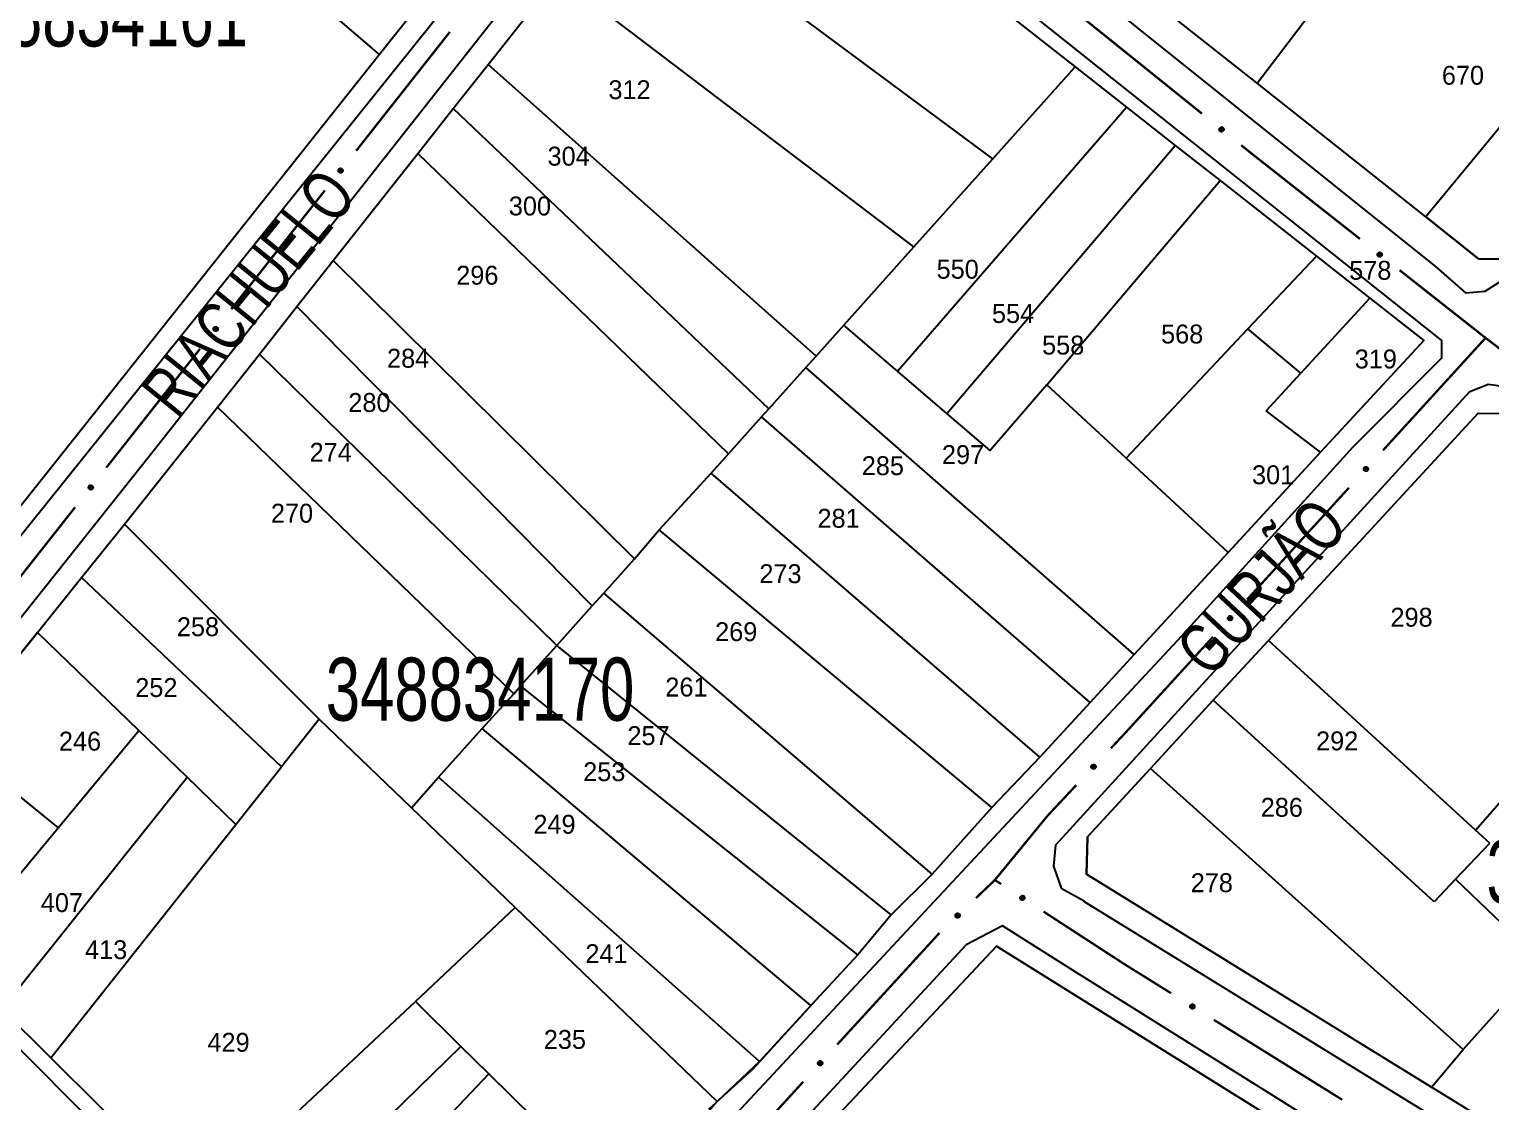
# Model space of a CAD drawing. Extents: x 199577 to 200882, y 4838726 to 4840156.
# Drawn here: x 200395.1 to 200511, y 4839317.5 to 4839402.5 of the extents above; entities that cross this region are included whole.
import ezdxf
from ezdxf.enums import TextEntityAlignment as Align

# ---------------------------------------------------------------- set-up
doc = ezdxf.new("R2010")
doc.units = 0
doc.header["$LTSCALE"] = 1.5
doc.header["$MEASUREMENT"] = 0
for name, color, linetype in [('CD_MALHA_LOTES', 7, 'CONTINUOUS'), ('CD_TXT_QUADRA', 2, 'CONTINUOUS'), ('RU-QUADRA', 210, 'CONTINUOUS'), ('SV-EIXO-RUA-PAV', 20, 'CONTINUOUS'), ('SV-RUA-PAVIM', 7, 'CONTINUOUS'), ('SV-TXT-RUA-PAV', 7, 'CONTINUOUS'), ('Th_NmrPorta', 1, 'CONTINUOUS')]:
    doc.layers.add(name, color=color, linetype=linetype)
doc.styles.add('ARIAL', font='ARIAL.SHX')

msp = doc.modelspace()

# ---------------------------------------------------------------- linework, layer by layer
at = {"layer": 'CD_MALHA_LOTES', "linetype": 'Continuous', "flags": 128}
for points in [[(200422.88, 4839400.52), (200395.95, 4839423.62)], [(200442.58, 4839413.75), (200448, 4839420.63), (200450.81, 4839420.92), (200478.07, 4839399.53)], [(200530.14, 4839417.03), (200505.87, 4839387.65)], [(200505.87, 4839387.65), (200510.07, 4839384.32), (200511.85, 4839384.28), (200536.65, 4839412.46), (200530.14, 4839417.03)], [(200492.51, 4839398.23), (200501.49, 4839410.06)], [(200471.54, 4839392.25), (200451.03, 4839407.47)], [(200431.5, 4839399.73), (200437.03, 4839406.73)], [(200465.27, 4839385.26), (200437.03, 4839406.73)], [(200426.52, 4839405.09), (200422.88, 4839400.52)], [(200492.51, 4839398.23), (200486.64, 4839402.87)], [(200422.88, 4839400.52), (200389.93, 4839359.07)], [(200428.73, 4839396.22), (200431.5, 4839399.73)], [(200457.52, 4839376.6), (200431.5, 4839399.73)], [(200471.54, 4839392.25), (200478.07, 4839399.53)], [(200478.07, 4839399.53), (200482.15, 4839396.33)], [(200505.87, 4839387.65), (200492.51, 4839398.23)], [(200425.93, 4839392.67), (200428.73, 4839396.22)], [(200453.76, 4839372.41), (200428.73, 4839396.22)], [(200463.98, 4839375.41), (200482.15, 4839396.33)], [(200482.15, 4839396.33), (200486.01, 4839393.3)], [(200467.89, 4839372.06), (200486.01, 4839393.3)], [(200486.01, 4839393.3), (200489.56, 4839390.51)], [(200419.21, 4839384.17), (200425.93, 4839392.67)], [(200450.56, 4839368.84), (200425.93, 4839392.67)], [(200465.27, 4839385.26), (200471.54, 4839392.25)], [(200475.83, 4839374.31), (200489.56, 4839390.51)], [(200489.56, 4839390.51), (200497.2, 4839384.51)], [(200459.72, 4839379.06), (200465.27, 4839385.26)], [(200416.34, 4839380.53), (200419.21, 4839384.17)], [(200443.11, 4839360.53), (200419.21, 4839384.17)], [(200491.76, 4839378.75), (200497.2, 4839384.51)], [(200497.2, 4839384.51), (200501.44, 4839381.19)], [(200413.36, 4839376.76), (200416.34, 4839380.53)], [(200439.76, 4839356.79), (200416.34, 4839380.53)], [(200495.96, 4839375.24), (200501.44, 4839381.19)], [(200501.44, 4839381.19), (200505.71, 4839377.84), (200497.53, 4839368.97)], [(200457.52, 4839376.6), (200459.72, 4839379.06)], [(200463.98, 4839375.41), (200459.72, 4839379.06)], [(200482.1, 4839368.51), (200491.76, 4839378.75)], [(200495.96, 4839375.24), (200491.76, 4839378.75)], [(200410.03, 4839372.54), (200413.36, 4839376.76)], [(200436.95, 4839353.66), (200413.36, 4839376.76)], [(200453.76, 4839372.41), (200456.7, 4839375.7)], [(200456.7, 4839375.7), (200457.52, 4839376.6)], [(200482.76, 4839352.93), (200456.7, 4839375.7)], [(200467.89, 4839372.06), (200463.98, 4839375.41)], [(200493.23, 4839372.26), (200495.96, 4839375.24)], [(200475.83, 4839374.31), (200471.32, 4839369.11), (200467.89, 4839372.06)], [(200482.1, 4839368.51), (200475.83, 4839374.31)], [(200402.65, 4839363.27), (200410.03, 4839372.54)], [(200433.54, 4839349.82), (200410.03, 4839372.54)], [(200453.19, 4839371.77), (200453.76, 4839372.41)], [(200497.53, 4839368.97), (200493.23, 4839372.26)], [(200450.56, 4839368.84), (200453.19, 4839371.77)], [(200479.26, 4839349.13), (200453.19, 4839371.77)], [(200493.39, 4839354.05), (200510.02, 4839372.08), (200512.35, 4839372.06), (200527.86, 4839359.6)], [(200449.19, 4839367.31), (200450.56, 4839368.84)], [(200497.53, 4839368.97), (200490.21, 4839361.02)], [(200490.21, 4839361.02), (200482.1, 4839368.51)], [(200445.08, 4839362.83), (200449.19, 4839367.31)], [(200475.27, 4839344.8), (200449.19, 4839367.31)], [(200399.25, 4839359.05), (200402.65, 4839363.27)], [(200418.09, 4839347.8), (200402.65, 4839363.27)], [(200443.11, 4839360.53), (200445.08, 4839362.83)], [(200471.47, 4839340.81), (200445.08, 4839362.83)], [(200490.21, 4839361.02), (200482.76, 4839352.93)], [(200440.68, 4839357.81), (200443.11, 4839360.53)], [(200509.82, 4839339.01), (200527.86, 4839359.6)], [(200395.75, 4839354.69), (200399.25, 4839359.05)], [(200415.11, 4839344.03), (200399.25, 4839359.05)], [(200439.76, 4839356.79), (200440.68, 4839357.81)], [(200466.73, 4839335.53), (200440.68, 4839357.81)], [(200436.95, 4839353.66), (200439.76, 4839356.79)], [(200395.75, 4839354.69), (200388.85, 4839346.11)], [(200403.8, 4839346.91), (200395.75, 4839354.69)], [(200434.08, 4839350.45), (200436.95, 4839353.66)], [(200463.48, 4839332.3), (200436.95, 4839353.66)], [(200489.02, 4839349.31), (200493.39, 4839354.05)], [(200509.82, 4839339.01), (200493.39, 4839354.05)], [(200482.76, 4839352.93), (200479.26, 4839349.13)], [(200433.54, 4839349.82), (200434.08, 4839350.45)], [(200460.83, 4839329.12), (200434.08, 4839350.45)], [(200431.04, 4839347.06), (200433.54, 4839349.82)], [(200479.26, 4839349.13), (200475.27, 4839344.8)], [(200489.02, 4839349.31), (200484.03, 4839343.9)], [(200506.53, 4839333.32), (200489.02, 4839349.31)], [(200397.4, 4839339.2), (200403.8, 4839346.91)], [(200407.62, 4839343.22), (200403.8, 4839346.91)], [(200418.09, 4839347.8), (200415.11, 4839344.03)], [(200425.42, 4839340.77), (200418.09, 4839347.8)], [(200427.56, 4839343.22), (200431.04, 4839347.06)], [(200457.11, 4839325.12), (200431.04, 4839347.06)], [(200388.85, 4839346.11), (200397.4, 4839339.2)], [(200475.27, 4839344.8), (200471.47, 4839340.81)], [(200392.93, 4839324.82), (200407.62, 4839343.22)], [(200411.5, 4839339.47), (200407.62, 4839343.22)], [(200411.5, 4839339.47), (200415.11, 4839344.03)], [(200425.42, 4839340.77), (200427.56, 4839343.22)], [(200453.03, 4839320.66), (200427.56, 4839343.22)], [(200484.03, 4839343.9), (200479.04, 4839338.48), (200478.96, 4839335.51), (200506.33, 4839318.64)], [(200508.83, 4839321.62), (200484.03, 4839343.9)], [(200433.66, 4839332.87), (200425.42, 4839340.77)], [(200471.47, 4839340.81), (200466.73, 4839335.53)], [(200389.07, 4839329.17), (200397.4, 4839339.2)], [(200396.83, 4839320.95), (200411.5, 4839339.47)], [(200510.95, 4839337.99), (200509.82, 4839339.01)], [(200508.24, 4839335.12), (200510.95, 4839337.99)], [(200466.73, 4839335.53), (200463.48, 4839332.3)], [(200508.24, 4839335.12), (200506.53, 4839333.32)], [(200515.07, 4839328.56), (200508.24, 4839335.12)], [(200425.74, 4839325.42), (200433.66, 4839332.87)], [(200433.66, 4839332.87), (200449.68, 4839317.49)], [(200463.48, 4839332.3), (200460.83, 4839329.12)], [(200497.26, 4839313.96), (200471.84, 4839329.8), (200431.32, 4839286.64), (200451.76, 4839266.89)], [(200460.83, 4839329.12), (200457.11, 4839325.12)], [(200508.83, 4839321.62), (200515.07, 4839328.56)], [(200396.83, 4839320.95), (200392.93, 4839324.82)], [(200408.54, 4839309.34), (200425.74, 4839325.42)], [(200429.35, 4839321.86), (200425.74, 4839325.42)], [(200457.11, 4839325.12), (200453.03, 4839320.66)], [(200412.51, 4839305.41), (200429.35, 4839321.86)], [(200431.57, 4839319.68), (200429.35, 4839321.86)], [(200506.33, 4839318.64), (200508.83, 4839321.62)], [(200408.54, 4839309.34), (200396.83, 4839320.95)], [(200453.03, 4839320.66), (200449.68, 4839317.49)], [(200415.36, 4839302.58), (200431.57, 4839319.68)], [(200442.35, 4839309.06), (200431.57, 4839319.68)], [(200511.1, 4839315.69), (200506.33, 4839318.64)], [(200449.68, 4839317.49), (200442.35, 4839309.06)]]:
    msp.add_lwpolyline(points, dxfattribs=at)
at = {"layer": 'RU-QUADRA', "linetype": 'Continuous', "flags": 128}
for points in [[(200393.13, 4839469.34), (200416.69, 4839446.39), (200419.88, 4839449.89), (200422.95, 4839446.95), (200426.79, 4839443.27), (200432.77, 4839437.53), (200437.31, 4839433.18), (200442.28, 4839428.41), (200442.81, 4839425.59), (200431.61, 4839411.49), (200426.52, 4839405.09), (200422.88, 4839400.52), (200389.93, 4839359.07)], [(200450.81, 4839420.92), (200478.07, 4839399.53), (200482.15, 4839396.33), (200486.01, 4839393.3), (200489.56, 4839390.51), (200497.2, 4839384.51), (200501.44, 4839381.19), (200505.71, 4839377.84), (200497.53, 4839368.97), (200490.21, 4839361.02), (200482.76, 4839352.93), (200479.26, 4839349.13), (200475.27, 4839344.8), (200471.47, 4839340.81), (200466.73, 4839335.53), (200463.48, 4839332.3), (200460.83, 4839329.12), (200457.79, 4839325.86), (200452.47, 4839320.04), (200448.98, 4839316.85)], [(200388.85, 4839346.11), (200395.75, 4839354.69), (200399.25, 4839359.05), (200402.65, 4839363.27), (200410.03, 4839372.54), (200413.36, 4839376.76), (200416.34, 4839380.53), (200419.21, 4839384.17), (200425.93, 4839392.67), (200428.73, 4839396.22), (200431.5, 4839399.73), (200437.03, 4839406.73)], [(200511.1, 4839315.69), (200506.33, 4839318.64), (200502.42, 4839321.04), (200478.96, 4839335.51), (200479.04, 4839338.48), (200484.03, 4839343.9), (200489.02, 4839349.31), (200493.39, 4839354.05), (200510.02, 4839372.08), (200512.35, 4839372.06), (200527.86, 4839359.6), (200540.18, 4839350.02), (200545.9, 4839345.56), (200548.58, 4839343.48), (200552.92, 4839340.17), (200558.06, 4839336.26), (200568.2, 4839328.54), (200571.69, 4839325.89), (200576.53, 4839322.21), (200585.75, 4839315.22)], [(200431.32, 4839286.64), (200471.84, 4839329.8), (200497.26, 4839313.96)], [(200408.54, 4839309.34), (200396.83, 4839320.95), (200392.93, 4839324.82)]]:
    msp.add_lwpolyline(points, dxfattribs=at)
msp.add_lwpolyline([(200461.5, 4839425.94), (200472.33, 4839438.79), (200477.16, 4839444.52), (200478.6, 4839445.71), (200481.15, 4839446.44), (200484.04, 4839445.64), (200489.46, 4839442.3), (200501.43, 4839435.2), (200508.08, 4839431.16), (200514.26, 4839426.88), (200515.31, 4839428.58), (200531.2, 4839418.73), (200530.14, 4839417.03), (200536.65, 4839412.46), (200511.85, 4839384.28), (200510.07, 4839384.32), (200505.87, 4839387.65), (200492.51, 4839398.23), (200486.64, 4839402.87), (200480.66, 4839407.61), (200465.81, 4839419.37), (200461.47, 4839423.15)], close=True, dxfattribs=at)
at = {"layer": 'SV-EIXO-RUA-PAV', "const_width": 0.18}
for points in [[(200428.469658, 4839402.30256), (200421.038491, 4839392.880366)], [(200488.120246, 4839395.825886), (200478.76916, 4839403.346337)], [(200491.92, 4839392.77), (200491.237275, 4839393.31907)], [(200492.017313, 4839392.693346), (200491.92, 4839392.77)], [(200500.65847, 4839385.886702), (200492.017313, 4839392.693346)], [(200418.561435, 4839389.739634), (200411.130267, 4839380.31744)], [(200510.62, 4839378.04), (200503.800709, 4839383.411559)], [(200503.2, 4839369.91), (200510.568362, 4839377.983421)], [(200510.873818, 4839377.846449), (200510.62, 4839378.04)], [(200408.653211, 4839377.176708), (200401.222043, 4839367.754514)], [(200513.259363, 4839376.027335), (200510.873818, 4839377.846449)], [(200502.4795, 4839369.119432), (200503.153094, 4839369.858533)], [(200503.153094, 4839369.858533), (200503.2, 4839369.91)], [(200493.02, 4839358.74), (200499.785122, 4839366.163027)], [(200398.744987, 4839364.613783), (200391.31382, 4839355.191588)], [(200492.374882, 4839358.033554), (200493.02, 4839358.74)], [(200491.700554, 4839357.295122), (200492.374882, 4839358.033554)], [(200482.08, 4839346.76), (200489.003243, 4839354.341394)], [(200481.578103, 4839346.225618), (200482.08, 4839346.76)], [(200480.893499, 4839345.496703), (200481.578103, 4839346.225618)], [(200475.9, 4839340.18), (200478.155082, 4839342.581042)], [(200471.7, 4839335.06), (200475.452234, 4839339.634152)], [(200475.452234, 4839339.634152), (200475.9, 4839340.18)], [(200470.192322, 4839333.62164), (200471.63941, 4839335.002196)], [(200471.63941, 4839335.002196), (200471.7, 4839335.06)], [(200472.204387, 4839334.732393), (200471.7, 4839335.06)], [(200482, 4839328.37), (200475.558905, 4839332.553585)], [(200460.42, 4839323.35), (200467.301572, 4839330.857169)], [(200482.271248, 4839328.201167), (200482, 4839328.37)], [(200485.667154, 4839326.087443), (200482.271248, 4839328.201167)], [(200494.66, 4839320.49), (200489.063059, 4839323.97372)], [(200459.194381, 4839322.009941), (200459.869277, 4839322.747854)], [(200459.869277, 4839322.747854), (200460.42, 4839323.35)], [(200495.005987, 4839320.274854), (200494.66, 4839320.49)], [(200499.252012, 4839317.634538), (200495.005987, 4839320.274854)], [(200450.46, 4839312.46), (200456.494798, 4839319.058289)]]:
    msp.add_lwpolyline(points, dxfattribs=at)
at = {"layer": 'SV-EIXO-RUA-PAV'}
for points in [[(200489.721737, 4839394.396652), (200489.673194, 4839394.390688), (200489.630253, 4839394.395488), (200489.595591, 4839394.4098), (200489.568259, 4839394.430434), (200489.542675, 4839394.454693), (200489.522277, 4839394.484842), (200489.507049, 4839394.523319), (200489.500724, 4839394.571972), (200489.508533, 4839394.615637), (200489.520746, 4839394.65037), (200489.540621, 4839394.680109), (200489.564604, 4839394.704568), (200489.596621, 4839394.724721), (200489.635764, 4839394.739773), (200489.684842, 4839394.744948), (200489.726907, 4839394.739953), (200489.76007, 4839394.72523), (200489.789841, 4839394.70506), (200489.815664, 4839394.67998), (200489.835517, 4839394.65027), (200489.8506, 4839394.610832), (200489.855067, 4839394.562325), (200489.850564, 4839394.520313), (200489.83631, 4839394.486952), (200489.815792, 4839394.458089), (200489.791773, 4839394.432132), (200489.76232, 4839394.410366), (200489.721737, 4839394.396652)], [(200419.975372, 4839391.354646), (200419.981798, 4839391.306162), (200419.977406, 4839391.263178), (200419.963424, 4839391.228382), (200419.943051, 4839391.200855), (200419.919037, 4839391.17504), (200419.889083, 4839391.154356), (200419.850753, 4839391.138763), (200419.802162, 4839391.131976), (200419.758424, 4839391.139369), (200419.723577, 4839391.151251), (200419.69365, 4839391.170842), (200419.668964, 4839391.194591), (200419.648507, 4839391.226416), (200419.633085, 4839391.265414), (200419.627442, 4839391.31444), (200419.632037, 4839391.356551), (200419.646445, 4839391.389852), (200419.666331, 4839391.419814), (200419.691163, 4839391.445874), (200419.720683, 4839391.466009), (200419.759976, 4839391.481466), (200419.808438, 4839391.486394), (200419.850491, 4839391.482291), (200419.883986, 4839391.468355), (200419.913043, 4839391.448113), (200419.939227, 4839391.424341), (200419.961273, 4839391.395097), (200419.975372, 4839391.354646)], [(200502.274343, 4839384.473748), (200502.225863, 4839384.467293), (200502.182876, 4839384.471659), (200502.148071, 4839384.485619), (200502.120532, 4839384.505976), (200502.094703, 4839384.529974), (200502.074001, 4839384.559915), (200502.058384, 4839384.598236), (200502.051567, 4839384.646823), (200502.058934, 4839384.690565), (200502.070795, 4839384.72542), (200502.090368, 4839384.755358), (200502.114102, 4839384.780059), (200502.145914, 4839384.800535), (200502.184903, 4839384.815981), (200502.233925, 4839384.821654), (200502.276038, 4839384.817084), (200502.309349, 4839384.802697), (200502.339323, 4839384.782829), (200502.365398, 4839384.758013), (200502.38555, 4839384.728505), (200502.401032, 4839384.689221), (200502.405989, 4839384.640762), (200502.401912, 4839384.598707), (200502.387996, 4839384.565203), (200502.367772, 4839384.536134), (200502.344016, 4839384.509936), (200502.314785, 4839384.487872), (200502.274343, 4839384.473748)], [(200410.067148, 4839378.791721), (200410.073574, 4839378.743236), (200410.069182, 4839378.700252), (200410.0552, 4839378.665456), (200410.034828, 4839378.637929), (200410.010813, 4839378.612115), (200409.98086, 4839378.591431), (200409.942529, 4839378.575837), (200409.893938, 4839378.56905), (200409.850201, 4839378.576443), (200409.815353, 4839378.588326), (200409.785427, 4839378.607917), (200409.76074, 4839378.631666), (200409.740284, 4839378.66349), (200409.724861, 4839378.702488), (200409.719219, 4839378.751514), (200409.723813, 4839378.793625), (200409.738221, 4839378.826927), (200409.758107, 4839378.856888), (200409.782939, 4839378.882948), (200409.812459, 4839378.903083), (200409.851753, 4839378.918541), (200409.900215, 4839378.923468), (200409.942268, 4839378.919365), (200409.975763, 4839378.905429), (200410.004819, 4839378.885187), (200410.031003, 4839378.861416), (200410.053049, 4839378.832171), (200410.067148, 4839378.791721)], [(200500.954168, 4839367.609185), (200500.951211, 4839367.658004), (200500.958652, 4839367.700566), (200500.975075, 4839367.734279), (200500.997356, 4839367.760285), (200501.023148, 4839367.784324), (200501.054498, 4839367.802823), (200501.093841, 4839367.815648), (200501.142792, 4839367.818958), (200501.185892, 4839367.80847), (200501.219805, 4839367.794137), (200501.248261, 4839367.772465), (200501.271194, 4839367.747019), (200501.289333, 4839367.713818), (200501.30194, 4839367.673821), (200501.304078, 4839367.624518), (200501.296496, 4839367.582841), (200501.279754, 4839367.55065), (200501.257786, 4839367.52218), (200501.231161, 4839367.497954), (200501.200282, 4839367.479972), (200501.159988, 4839367.467351), (200501.111298, 4839367.465886), (200501.069644, 4839367.472973), (200501.037226, 4839367.489259), (200501.009685, 4839367.511518), (200500.985259, 4839367.537093), (200500.965352, 4839367.567833), (200500.954168, 4839367.609185)], [(200400.158925, 4839366.228795), (200400.16535, 4839366.18031), (200400.160959, 4839366.137327), (200400.146977, 4839366.10253), (200400.126604, 4839366.075003), (200400.102589, 4839366.049189), (200400.072636, 4839366.028505), (200400.034306, 4839366.012912), (200399.985714, 4839366.006124), (200399.941977, 4839366.013518), (200399.90713, 4839366.0254), (200399.877203, 4839366.044991), (200399.852517, 4839366.06874), (200399.83206, 4839366.100564), (200399.816637, 4839366.139563), (200399.810995, 4839366.188588), (200399.81559, 4839366.230699), (200399.829997, 4839366.264001), (200399.849883, 4839366.293962), (200399.874716, 4839366.320023), (200399.904236, 4839366.340157), (200399.943529, 4839366.355615), (200399.991991, 4839366.360543), (200400.034044, 4839366.356439), (200400.067539, 4839366.342503), (200400.096596, 4839366.322261), (200400.12278, 4839366.29849), (200400.144826, 4839366.269246), (200400.158925, 4839366.228795)], [(200490.173724, 4839355.78639), (200490.170815, 4839355.835212), (200490.178298, 4839355.877767), (200490.194755, 4839355.911463), (200490.217062, 4839355.937448), (200490.242877, 4839355.961461), (200490.274245, 4839355.979929), (200490.313601, 4839355.992714), (200490.362556, 4839355.995976), (200490.405645, 4839355.985445), (200490.439544, 4839355.971078), (200490.467979, 4839355.949378), (200490.490886, 4839355.923909), (200490.508992, 4839355.890691), (200490.52156, 4839355.850681), (200490.523648, 4839355.801376), (200490.516026, 4839355.759707), (200490.499252, 4839355.727532), (200490.477255, 4839355.699084), (200490.450606, 4839355.674885), (200490.419709, 4839355.656933), (200490.379403, 4839355.644352), (200490.330711, 4839355.642936), (200490.289065, 4839355.650064), (200490.256663, 4839355.666382), (200490.229143, 4839355.688668), (200490.204743, 4839355.714268), (200490.184866, 4839355.745027), (200490.173724, 4839355.78639)], [(200479.345687, 4839344.009503), (200479.343462, 4839344.058361), (200479.351541, 4839344.100807), (200479.368468, 4839344.134269), (200479.391137, 4839344.159939), (200479.417286, 4839344.183588), (200479.44891, 4839344.201615), (200479.488441, 4839344.213848), (200479.537436, 4839344.216424), (200479.580374, 4839344.205291), (200479.614068, 4839344.19045), (200479.642196, 4839344.168354), (200479.664744, 4839344.142567), (200479.682383, 4839344.109098), (200479.694389, 4839344.068916), (200479.695787, 4839344.019587), (200479.687582, 4839343.978028), (200479.670359, 4839343.946092), (200479.647965, 4839343.917955), (200479.62098, 4839343.89413), (200479.589835, 4839343.876614), (200479.549356, 4839343.864599), (200479.50065, 4839343.863864), (200479.459107, 4839343.871575), (200479.426937, 4839343.888345), (200479.399732, 4839343.911015), (200479.375693, 4839343.936953), (200479.356249, 4839343.967988), (200479.345687, 4839344.009503)], [(200473.94218, 4839333.472409), (200473.894488, 4839333.461567), (200473.851283, 4839333.462002), (200473.815351, 4839333.472736), (200473.786073, 4839333.4905), (200473.758167, 4839333.512048), (200473.734825, 4839333.53998), (200473.715785, 4839333.57672), (200473.704573, 4839333.624485), (200473.707927, 4839333.668715), (200473.716566, 4839333.704505), (200473.733332, 4839333.736101), (200473.754718, 4839333.76286), (200473.784534, 4839333.786147), (200473.821955, 4839333.805079), (200473.870257, 4839333.81519), (200473.912612, 4839333.814474), (200473.947094, 4839333.803179), (200473.978752, 4839333.786122), (200474.006978, 4839333.763783), (200474.029733, 4839333.736232), (200474.048727, 4839333.698521), (200474.058075, 4839333.650714), (200474.057843, 4839333.608462), (200474.047035, 4839333.573831), (200474.029541, 4839333.543041), (200474.008269, 4839333.514789), (200473.981168, 4839333.490156), (200473.94218, 4839333.472409)], [(200468.565288, 4839332.221553), (200468.565745, 4839332.270459), (200468.576139, 4839332.312398), (200468.594876, 4839332.344882), (200468.618918, 4839332.36927), (200468.646325, 4839332.39145), (200468.67889, 4839332.407716), (200468.719032, 4839332.417763), (200468.768095, 4839332.417648), (200468.810358, 4839332.404177), (200468.843187, 4839332.387511), (200468.870061, 4839332.363906), (200468.891162, 4839332.336921), (200468.906939, 4839332.302535), (200468.916723, 4839332.261756), (200468.915414, 4839332.212424), (200468.904942, 4839332.171378), (200468.885994, 4839332.140434), (200468.862091, 4839332.113567), (200468.83384, 4839332.091258), (200468.801782, 4839332.075476), (200468.760705, 4839332.065698), (200468.712032, 4839332.067636), (200468.670974, 4839332.077613), (200468.639772, 4839332.096122), (200468.613851, 4839332.120249), (200468.591271, 4839332.147467), (200468.573557, 4839332.179522), (200468.565288, 4839332.221553)], [(200487.428918, 4839324.861201), (200487.381444, 4839324.849441), (200487.338238, 4839324.849042), (200487.302106, 4839324.859082), (200487.272491, 4839324.876278), (200487.244175, 4839324.897284), (200487.220298, 4839324.924761), (200487.200553, 4839324.961127), (200487.188423, 4839325.008666), (200487.190923, 4839325.052954), (200487.19887, 4839325.088903), (200487.215024, 4839325.120817), (200487.235891, 4839325.147983), (200487.265252, 4839325.171841), (200487.302301, 4839325.19149), (200487.350399, 4839325.202531), (200487.39276, 4839325.202632), (200487.427453, 4839325.192004), (200487.459434, 4839325.175561), (200487.488086, 4839325.153769), (200487.511368, 4839325.126663), (200487.531085, 4839325.089324), (200487.541353, 4839325.041707), (200487.541936, 4839324.999459), (200487.531798, 4839324.964625), (200487.514901, 4839324.933504), (200487.494178, 4839324.904847), (200487.467557, 4839324.879696), (200487.428918, 4839324.861201)], [(200457.666391, 4839320.502384), (200457.663519, 4839320.551208), (200457.671035, 4839320.593757), (200457.687518, 4839320.627441), (200457.709845, 4839320.653408), (200457.735679, 4839320.677402), (200457.767061, 4839320.695845), (200457.806427, 4839320.708601), (200457.855384, 4839320.711825), (200457.898465, 4839320.701261), (200457.932353, 4839320.686868), (200457.960771, 4839320.665146), (200457.983659, 4839320.639659), (200458.001739, 4839320.606427), (200458.014276, 4839320.566407), (200458.016327, 4839320.517101), (200458.008672, 4839320.475438), (200457.991873, 4839320.443276), (200457.969855, 4839320.414845), (200457.943187, 4839320.390665), (200457.912277, 4839320.372738), (200457.87196, 4839320.360188), (200457.823268, 4839320.358809), (200457.781627, 4839320.365969), (200457.749237, 4839320.382312), (200457.721735, 4839320.40462), (200457.697355, 4839320.430238), (200457.677501, 4839320.461013), (200457.666391, 4839320.502384)]]:
    msp.add_lwpolyline(points, close=True, dxfattribs=at)
for points in [[(200489.76232, 4839394.410366), (200489.500724, 4839394.571972)], [(200489.721737, 4839394.396652), (200489.507049, 4839394.523319)], [(200489.7425, 4839394.405437), (200489.507812, 4839394.546903)], [(200489.773449, 4839394.424323), (200489.507924, 4839394.590589)], [(200489.791773, 4839394.432132), (200489.508533, 4839394.615637)], [(200489.800144, 4839394.44663), (200489.517398, 4839394.628497)], [(200489.695163, 4839394.394477), (200489.52069, 4839394.499774)], [(200489.815792, 4839394.458089), (200489.520746, 4839394.65037)], [(200489.673194, 4839394.390688), (200489.522277, 4839394.484842)], [(200489.824297, 4839394.474485), (200489.533691, 4839394.666174)], [(200489.648704, 4839394.393319), (200489.539992, 4839394.464988)], [(200489.83631, 4839394.486952), (200489.540621, 4839394.680109)], [(200489.630253, 4839394.395488), (200489.542675, 4839394.454693)], [(200489.841214, 4839394.506407), (200489.555278, 4839394.690838)], [(200489.850564, 4839394.520313), (200489.564604, 4839394.704568)], [(200489.851752, 4839394.54346), (200489.584955, 4839394.712498)], [(200489.855067, 4839394.562325), (200489.596621, 4839394.724721)], [(200489.848882, 4839394.587792), (200489.618886, 4839394.730738)], [(200489.8506, 4839394.610832), (200489.635764, 4839394.739773)], [(200489.837276, 4839394.632148), (200489.666639, 4839394.73786)], [(200489.835517, 4839394.65027), (200489.684842, 4839394.744948)], [(200489.82181, 4839394.66735), (200489.71118, 4839394.738811)], [(200489.815664, 4839394.67998), (200489.726907, 4839394.739953)], [(200419.720683, 4839391.466009), (200419.627442, 4839391.31444)], [(200419.691163, 4839391.445874), (200419.632037, 4839391.356551)], [(200419.759976, 4839391.481466), (200419.633085, 4839391.265414)], [(200419.703735, 4839391.45214), (200419.633329, 4839391.340836)], [(200419.738788, 4839391.46794), (200419.634703, 4839391.296306)], [(200419.783031, 4839391.479968), (200419.642279, 4839391.248622)], [(200419.808438, 4839391.486394), (200419.648507, 4839391.226416)], [(200419.827334, 4839391.483259), (200419.660841, 4839391.214867)], [(200419.850491, 4839391.482291), (200419.668964, 4839391.194591)], [(200419.864486, 4839391.473074), (200419.682782, 4839391.185397)], [(200419.883986, 4839391.468355), (200419.69365, 4839391.170842)], [(200419.896567, 4839391.456461), (200419.707651, 4839391.164046)], [(200419.913043, 4839391.448113), (200419.723577, 4839391.151251)], [(200419.92465, 4839391.432575), (200419.745481, 4839391.148112)], [(200419.939227, 4839391.424341), (200419.758424, 4839391.139369)], [(200419.94721, 4839391.406093), (200419.783478, 4839391.138999)], [(200419.961273, 4839391.395097), (200419.802162, 4839391.131976)], [(200419.96639, 4839391.375325), (200419.827163, 4839391.139302)], [(200419.975372, 4839391.354646), (200419.850753, 4839391.138763)], [(200419.977799, 4839391.328094), (200419.874167, 4839391.152627)], [(200419.981798, 4839391.306162), (200419.889083, 4839391.154356)], [(200419.9794, 4839391.281648), (200419.908768, 4839391.17226)], [(200419.977406, 4839391.263178), (200419.919037, 4839391.17504)], [(200502.314785, 4839384.487872), (200502.051567, 4839384.646823)], [(200502.274343, 4839384.473748), (200502.058384, 4839384.598236)], [(200502.325772, 4839384.501942), (200502.058579, 4839384.665511)], [(200502.295017, 4839384.482743), (200502.058908, 4839384.621826)], [(200502.344016, 4839384.509936), (200502.058934, 4839384.690565)], [(200502.352241, 4839384.524518), (200502.067669, 4839384.703513)], [(200502.367772, 4839384.536134), (200502.070795, 4839384.72542)], [(200502.247793, 4839384.471305), (200502.072263, 4839384.57483)], [(200502.225863, 4839384.467293), (200502.074001, 4839384.559915)], [(200502.37611, 4839384.552615), (200502.08358, 4839384.741353)], [(200502.387996, 4839384.565203), (200502.090368, 4839384.755358)], [(200502.201347, 4839384.469676), (200502.091916, 4839384.540242)], [(200502.182876, 4839384.471659), (200502.094703, 4839384.529974)], [(200502.392703, 4839384.584707), (200502.104916, 4839384.766235)], [(200502.401912, 4839384.598707), (200502.114102, 4839384.780059)], [(200502.402865, 4839384.621864), (200502.134372, 4839384.788194)], [(200502.405989, 4839384.640762), (200502.145914, 4839384.800535)], [(200502.399548, 4839384.666166), (200502.168116, 4839384.806776)], [(200502.401032, 4839384.689221), (200502.184903, 4839384.815981)], [(200502.387493, 4839384.710402), (200502.215795, 4839384.814382)], [(200502.38555, 4839384.728505), (200502.233925, 4839384.821654)], [(200502.371672, 4839384.745445), (200502.260324, 4839384.815783)], [(200502.365398, 4839384.758013), (200502.276038, 4839384.817084)], [(200409.812459, 4839378.903083), (200409.719219, 4839378.751514)], [(200409.782939, 4839378.882948), (200409.723813, 4839378.793625)], [(200409.851753, 4839378.918541), (200409.724861, 4839378.702488)], [(200409.795511, 4839378.889214), (200409.725105, 4839378.77791)], [(200409.830564, 4839378.905014), (200409.726479, 4839378.73338)], [(200409.874807, 4839378.917042), (200409.734056, 4839378.685697)], [(200409.900215, 4839378.923468), (200409.740284, 4839378.66349)], [(200409.919111, 4839378.920333), (200409.752617, 4839378.651941)], [(200409.942268, 4839378.919365), (200409.76074, 4839378.631666)], [(200409.956262, 4839378.910148), (200409.774559, 4839378.622471)], [(200409.975763, 4839378.905429), (200409.785427, 4839378.607917)], [(200409.988343, 4839378.893535), (200409.799427, 4839378.60112)], [(200410.004819, 4839378.885187), (200409.815353, 4839378.588326)], [(200410.016426, 4839378.869649), (200409.837258, 4839378.585186)], [(200410.031003, 4839378.861416), (200409.850201, 4839378.576443)], [(200410.038986, 4839378.843167), (200409.875254, 4839378.576073)], [(200410.053049, 4839378.832171), (200409.893938, 4839378.56905)], [(200410.058166, 4839378.812399), (200409.918939, 4839378.576376)], [(200410.067148, 4839378.791721), (200409.942529, 4839378.575837)], [(200410.069575, 4839378.765169), (200409.965943, 4839378.589702)], [(200410.073574, 4839378.743236), (200409.98086, 4839378.591431)], [(200410.071176, 4839378.718722), (200410.000544, 4839378.609334)], [(200410.069182, 4839378.700252), (200410.010813, 4839378.612115)], [(200500.951211, 4839367.658004), (200501.054498, 4839367.802823)], [(200500.953638, 4839367.635842), (200501.069499, 4839367.803486)], [(200500.954168, 4839367.609185), (200501.093841, 4839367.815648)], [(200500.955348, 4839367.682285), (200501.033589, 4839367.786366)], [(200500.958652, 4839367.700566), (200501.023148, 4839367.784324)], [(200500.961655, 4839367.587919), (200501.117333, 4839367.813431)], [(200500.965352, 4839367.567833), (200501.142792, 4839367.818958)], [(200500.978596, 4839367.555864), (200501.160929, 4839367.810623)], [(200500.985259, 4839367.537093), (200501.185892, 4839367.80847)], [(200500.999213, 4839367.527843), (200501.19818, 4839367.798828)], [(200501.009685, 4839367.511518), (200501.219805, 4839367.794137)], [(200501.025524, 4839367.502018), (200501.23478, 4839367.780241)], [(200501.037226, 4839367.489259), (200501.248261, 4839367.772465)], [(200501.056341, 4839367.483163), (200501.258065, 4839367.757173)], [(200501.069644, 4839367.472973), (200501.271194, 4839367.747019)], [(200501.092673, 4839367.470359), (200501.277853, 4839367.726216)], [(200501.111298, 4839367.465886), (200501.289333, 4839367.713818)], [(200501.137099, 4839367.470487), (200501.293964, 4839367.691225)], [(200501.159988, 4839367.467351), (200501.30194, 4839367.673821)], [(200501.182086, 4839367.479335), (200501.298126, 4839367.643123)], [(200501.200282, 4839367.479972), (200501.304078, 4839367.624518)], [(200501.218175, 4839367.492599), (200501.296327, 4839367.598608)], [(200501.231161, 4839367.497954), (200501.296496, 4839367.582841)], [(200399.904236, 4839366.340157), (200399.810995, 4839366.188588)], [(200399.874716, 4839366.320023), (200399.81559, 4839366.230699)], [(200399.943529, 4839366.355615), (200399.816637, 4839366.139563)], [(200399.887287, 4839366.326289), (200399.816881, 4839366.214984)], [(200399.92234, 4839366.342089), (200399.818256, 4839366.170454)], [(200399.966583, 4839366.354116), (200399.825832, 4839366.122771)], [(200399.991991, 4839366.360543), (200399.83206, 4839366.100564)], [(200400.010887, 4839366.357407), (200399.844393, 4839366.089015)], [(200400.034044, 4839366.356439), (200399.852517, 4839366.06874)], [(200400.048038, 4839366.347223), (200399.866335, 4839366.059546)], [(200400.067539, 4839366.342503), (200399.877203, 4839366.044991)], [(200400.08012, 4839366.33061), (200399.891203, 4839366.038194)], [(200400.096596, 4839366.322261), (200399.90713, 4839366.0254)], [(200400.108203, 4839366.306723), (200399.929034, 4839366.02226)], [(200400.12278, 4839366.29849), (200399.941977, 4839366.013518)], [(200400.130763, 4839366.280241), (200399.96703, 4839366.013147)], [(200400.144826, 4839366.269246), (200399.985714, 4839366.006124)], [(200400.149943, 4839366.249474), (200400.010715, 4839366.01345)], [(200400.158925, 4839366.228795), (200400.034306, 4839366.012912)], [(200400.161352, 4839366.202243), (200400.05772, 4839366.026776)], [(200400.16535, 4839366.18031), (200400.072636, 4839366.028505)], [(200400.162953, 4839366.155797), (200400.09232, 4839366.046409)], [(200400.160959, 4839366.137327), (200400.102589, 4839366.049189)], [(200490.170815, 4839355.835212), (200490.274245, 4839355.979929)], [(200490.17322, 4839355.813048), (200490.289248, 4839355.980577)], [(200490.173724, 4839355.78639), (200490.313601, 4839355.992714)], [(200490.174976, 4839355.859489), (200490.25332, 4839355.963493)], [(200490.178298, 4839355.877767), (200490.242877, 4839355.961461)], [(200490.18119, 4839355.765117), (200490.337091, 4839355.990474)], [(200490.184866, 4839355.745027), (200490.362556, 4839355.995976)], [(200490.198099, 4839355.733045), (200490.380684, 4839355.987623)], [(200490.204743, 4839355.714268), (200490.405645, 4839355.985445)], [(200490.218688, 4839355.705004), (200490.417923, 4839355.975791)], [(200490.229143, 4839355.688668), (200490.439544, 4839355.971078)], [(200490.244973, 4839355.679152), (200490.454505, 4839355.957168)], [(200490.256663, 4839355.666382), (200490.467979, 4839355.949378)], [(200490.275772, 4839355.660267), (200490.477768, 4839355.934077)], [(200490.289065, 4839355.650064), (200490.490886, 4839355.923909)], [(200490.312091, 4839355.647427), (200490.497524, 4839355.9031)], [(200490.330711, 4839355.642936), (200490.508992, 4839355.890691)], [(200490.356517, 4839355.647511), (200490.513601, 4839355.868093)], [(200490.379403, 4839355.644352), (200490.52156, 4839355.850681)], [(200490.401512, 4839355.656314), (200490.517715, 4839355.819987)], [(200490.419709, 4839355.656933), (200490.523648, 4839355.801376)], [(200490.437615, 4839355.669542), (200490.515872, 4839355.775474)], [(200490.450606, 4839355.674885), (200490.516026, 4839355.759707)], [(200479.343462, 4839344.058361), (200479.44891, 4839344.201615)], [(200479.345556, 4839344.036166), (200479.463919, 4839344.202053)], [(200479.345687, 4839344.009503), (200479.488441, 4839344.213848)], [(200479.347963, 4839344.082577), (200479.427756, 4839344.185474)], [(200479.351541, 4839344.100807), (200479.417286, 4839344.183588)], [(200479.352854, 4839343.988127), (200479.511897, 4839344.211279)], [(200479.356249, 4839343.967988), (200479.537436, 4839344.216424)], [(200479.369312, 4839343.955822), (200479.555446, 4839344.207818)], [(200479.375693, 4839343.936953), (200479.580374, 4839344.205291)], [(200479.389507, 4839343.927495), (200479.592516, 4839344.195465)], [(200479.399732, 4839343.911015), (200479.614068, 4839344.19045)], [(200479.415428, 4839343.901278), (200479.628833, 4839344.176332)], [(200479.426937, 4839343.888345), (200479.642196, 4839344.168354)], [(200479.445959, 4839343.881963), (200479.65177, 4839344.152917)], [(200479.459107, 4839343.871575), (200479.664744, 4839344.142567)], [(200479.482095, 4839343.868616), (200479.671091, 4839344.121667)], [(200479.50065, 4839343.863864), (200479.682383, 4839344.109098)], [(200479.526517, 4839343.868078), (200479.686675, 4839344.086438)], [(200479.549356, 4839343.864599), (200479.694389, 4839344.068916)], [(200479.571632, 4839343.876249), (200479.690115, 4839344.038279)], [(200479.589835, 4839343.876614), (200479.695787, 4839344.019587)], [(200479.607916, 4839343.888971), (200479.687648, 4839343.993796)], [(200479.62098, 4839343.89413), (200479.687582, 4839343.978028)], [(200473.981168, 4839333.490156), (200473.704573, 4839333.624485)], [(200474.008269, 4839333.514789), (200473.707927, 4839333.668715)], [(200473.990829, 4839333.505168), (200473.709854, 4839333.643734)], [(200473.961949, 4839333.483249), (200473.714159, 4839333.60026)], [(200474.015132, 4839333.53006), (200473.715447, 4839333.682405)], [(200473.94218, 4839333.472409), (200473.715785, 4839333.57672)], [(200474.029541, 4839333.543041), (200473.716566, 4839333.704505)], [(200474.036344, 4839333.560213), (200473.727847, 4839333.721537)], [(200473.915962, 4839333.467559), (200473.731736, 4839333.554675)], [(200474.047035, 4839333.573831), (200473.733332, 4839333.736101)], [(200473.894488, 4839333.461567), (200473.734825, 4839333.53998)], [(200474.049947, 4839333.593682), (200473.746829, 4839333.748257)], [(200473.869858, 4839333.461709), (200473.754457, 4839333.522019)], [(200474.057843, 4839333.608462), (200473.754718, 4839333.76286)], [(200473.851283, 4839333.462002), (200473.758167, 4839333.512048)], [(200474.056685, 4839333.63161), (200473.774164, 4839333.772807)], [(200474.058075, 4839333.650714), (200473.784534, 4839333.786147)], [(200474.049347, 4839333.675426), (200473.806077, 4839333.794384)], [(200474.048727, 4839333.698521), (200473.821955, 4839333.805079)], [(200474.033316, 4839333.718381), (200473.852865, 4839333.806298)], [(200474.029733, 4839333.736232), (200473.870257, 4839333.81519)], [(200474.01437, 4839333.751838), (200473.897082, 4839333.811748)], [(200474.006978, 4839333.763783), (200473.912612, 4839333.814474)], [(200468.565288, 4839332.221553), (200468.719032, 4839332.417763)], [(200468.565745, 4839332.270459), (200468.67889, 4839332.407716)], [(200468.566619, 4839332.248183), (200468.693901, 4839332.40733)], [(200468.571272, 4839332.199817), (200468.742312, 4839332.413912)], [(200468.571567, 4839332.294392), (200468.656883, 4839332.392758)], [(200468.573557, 4839332.179522), (200468.768095, 4839332.417648)], [(200468.576139, 4839332.312398), (200468.646325, 4839332.39145)], [(200468.585934, 4839332.166657), (200468.785605, 4839332.408067)], [(200468.591271, 4839332.147467), (200468.810358, 4839332.404177)], [(200468.604545, 4839332.137265), (200468.821942, 4839332.3937)], [(200468.613851, 4839332.120249), (200468.843187, 4839332.387511)], [(200468.628989, 4839332.109667), (200468.857156, 4839332.372604)], [(200468.639772, 4839332.096122), (200468.870061, 4839332.363906)], [(200468.658415, 4839332.088706), (200468.878774, 4839332.347967)], [(200468.670974, 4839332.077613), (200468.891162, 4839332.336921)], [(200468.693765, 4839332.073398), (200468.896352, 4839332.315704)], [(200468.712032, 4839332.067636), (200468.906939, 4839332.302535)], [(200468.738091, 4839332.070425), (200468.909982, 4839332.279674)], [(200468.760705, 4839332.065698), (200468.916723, 4839332.261756)], [(200468.783585, 4839332.07611), (200468.910776, 4839332.231399)], [(200468.801782, 4839332.075476), (200468.915414, 4839332.212424)], [(200468.820512, 4839332.086823), (200468.905874, 4839332.187118)], [(200468.83384, 4839332.091258), (200468.904942, 4839332.171378)], [(200487.467557, 4839324.879696), (200487.188423, 4839325.008666)], [(200487.494178, 4839324.904847), (200487.190923, 4839325.052954)], [(200487.476926, 4839324.894891), (200487.193332, 4839325.028014)], [(200487.500745, 4839324.920247), (200487.198178, 4839325.066786)], [(200487.448474, 4839324.872419), (200487.198474, 4839324.984631)], [(200487.514901, 4839324.933504), (200487.19887, 4839325.088903)], [(200487.428918, 4839324.861201), (200487.200553, 4839324.961127)], [(200487.521372, 4839324.950804), (200487.209821, 4839325.106149)], [(200487.531798, 4839324.964625), (200487.215024, 4839325.120817)], [(200487.402798, 4839324.855846), (200487.216927, 4839324.939393)], [(200487.381444, 4839324.849441), (200487.220298, 4839324.924761)], [(200487.534327, 4839324.984529), (200487.228284, 4839325.133231)], [(200487.541936, 4839324.999459), (200487.235891, 4839325.147983)], [(200487.356815, 4839324.849108), (200487.240273, 4839324.907182)], [(200487.338238, 4839324.849042), (200487.244175, 4839324.897284)], [(200487.540331, 4839325.02258), (200487.255141, 4839325.158303)], [(200487.541353, 4839325.041707), (200487.265252, 4839325.171841)], [(200487.532151, 4839325.066246), (200487.286631, 4839325.180491)], [(200487.531085, 4839325.089324), (200487.302301, 4839325.19149)], [(200487.515294, 4839325.108883), (200487.333182, 4839325.193306)], [(200487.511368, 4839325.126663), (200487.350399, 4839325.202531)], [(200487.495706, 4839325.14197), (200487.377285, 4839325.199607)], [(200487.488086, 4839325.153769), (200487.39276, 4839325.202632)], [(200457.663519, 4839320.551208), (200457.767061, 4839320.695845)], [(200457.665907, 4839320.529042), (200457.782064, 4839320.696482)], [(200457.666391, 4839320.502384), (200457.806427, 4839320.708601)], [(200457.667699, 4839320.575482), (200457.746123, 4839320.679425)], [(200457.671035, 4839320.593757), (200457.735679, 4839320.677402)], [(200457.67384, 4839320.481105), (200457.829915, 4839320.706343)], [(200457.677501, 4839320.461013), (200457.855384, 4839320.711825)], [(200457.690725, 4839320.44902), (200457.873506, 4839320.703458)], [(200457.697355, 4839320.430238), (200457.898465, 4839320.701261)], [(200457.711293, 4839320.420963), (200457.910736, 4839320.691597)], [(200457.721735, 4839320.40462), (200457.932353, 4839320.686868)], [(200457.737558, 4839320.395092), (200457.947304, 4839320.672946)], [(200457.749237, 4839320.382312), (200457.960771, 4839320.665146)], [(200457.768342, 4839320.376182), (200457.970548, 4839320.649837)], [(200457.781627, 4839320.365969), (200457.983659, 4839320.639659)], [(200457.804651, 4839320.363315), (200457.990281, 4839320.618845)], [(200457.823268, 4839320.358809), (200458.001739, 4839320.606427)], [(200457.849077, 4839320.363365), (200458.006331, 4839320.583825)], [(200457.87196, 4839320.360188), (200458.014276, 4839320.566407)], [(200457.894079, 4839320.372133), (200458.010408, 4839320.535716)], [(200457.912277, 4839320.372738), (200458.016327, 4839320.517101)], [(200457.930192, 4839320.385333), (200458.00853, 4839320.491205)], [(200457.943187, 4839320.390665), (200458.008672, 4839320.475438)]]:
    msp.add_lwpolyline(points, dxfattribs=at)
at = {"layer": 'SV-RUA-PAVIM', "linetype": 'Continuous'}
msp.add_polyline3d([(200378.13, 4839342.09, 9.31), (200444.02, 4839424.13, 11.84), (200444.51, 4839426.11, 11.84), (200444.37, 4839427.48, 11.84), (200444.01, 4839428.66, 11.84), (200444, 4839428.74, 11.84), (200443.18, 4839429.53, 11.84), (200443.18, 4839429.55, 11.84), (200408.78, 4839463.5, 12.54), (200396.71, 4839475.32, 12.54), (200395.67, 4839475.74, 12.64), (200395.66, 4839475.74, 12.64), (200394.93, 4839475.68, 12.64)], dxfattribs=at)
for points in [[(200506.67, 4839383.67, 11.32), (200509.04, 4839381.62, 11.32), (200510.6, 4839381.74, 11.32), (200512.33, 4839382.86, 11.32), (200541.24, 4839414.58, 11.32), (200541.55, 4839415.74, 11.93), (200541.49, 4839416.67, 11.93), (200541.11, 4839418.46, 11.69), (200490.15, 4839451.35, 12.09), (200485.86, 4839453.04, 12.09), (200482.95, 4839452.97, 12.45), (200480.38, 4839452.36, 12.53), (200476.88, 4839448.41, 12.53), (200458.83, 4839425.51, 12.53), (200458.51, 4839423.67, 12.53), (200459.19, 4839421.72, 12.53)], [(200500.11, 4839369.41, 10.84), (200507.14, 4839376.47, 10.84), (200507.14, 4839377.84, 10.84), (200451.62, 4839422.02, 11.55), (200449.62, 4839423.35, 11.55), (200447.33, 4839422.8, 11.55), (200405.01, 4839369.15, 9.78), (200380.76, 4839338.69, 9.78), (200380.7, 4839337.07, 9.78), (200380.66, 4839335.48, 9.78), (200381.78, 4839334.28, 9.78), (200420.88, 4839294.99, 8.01), (200426.27, 4839289.71, 8.01), (200447.92, 4839313.04, 8.09), (200486.2, 4839354.07, 9.42)], [(200581.98, 4839269.21, 5.61), (200586.31, 4839266.44, 5.82), (200588.71, 4839266.19, 6.03), (200590.32, 4839266.85, 6.35), (200613.42, 4839290.65, 6.69), (200614.1, 4839291.91, 6.69), (200614.39, 4839296.16, 6.75), (200512.76, 4839374.09, 10.85), (200510.82, 4839374.35, 10.85), (200509.32, 4839373.75, 10.85), (200476.51, 4839337.83, 9.54), (200476.34, 4839336.15, 9.54), (200476.96, 4839334.42, 9.54), (200478.77, 4839333.41, 9.54), (200478.78, 4839333.35, 9.54), (200554.66, 4839286.59, 7.09)], [(200506.01, 4839211.04, 5.16), (200518.76, 4839198.12, 5.15), (200520.99, 4839197.18, 5.15), (200523.2, 4839197.22, 5.15), (200525.41, 4839198.63, 5.15), (200553.14, 4839228.39, 6.16), (200582.66, 4839258.91, 5.95), (200582.96, 4839260.43, 5.95), (200582.8, 4839261.85, 5.95), (200581.84, 4839263.03, 5.95), (200553.86, 4839280.37, 7.31), (200530.79, 4839294.79, 8.4), (200478.21, 4839327.69, 9.75), (200472.31, 4839331.42, 9.75), (200469.42, 4839329.93, 9.75), (200430.57, 4839287.98, 8.37), (200429.91, 4839286.74, 8.37), (200430.39, 4839285.44, 8.3), (200432.64, 4839283.53, 8.3), (200471.33, 4839245.68, 6.95)]]:
    msp.add_polyline3d(points, close=True, dxfattribs=at)

# ---------------------------------------------------------------- texts
at = {"layer": 'CD_TXT_QUADRA', "style": 'ARIAL', "width": 0.7}
for s, p in [('348834161', (200387.98, 4839401.15)), ('348834170', (200418.63, 4839347.69)), ('348834399', (200510.69, 4839333.21))]:
    msp.add_text(s, height=5, dxfattribs=at).set_placement(p)
at = {"layer": 'SV-TXT-RUA-PAV', "style": 'ARIAL', "width": 0.7}
for s, rotation, p in [('RIACHUELO', 51, (200406.87, 4839371.52)), ('GURJÃO', 47, (200488.75, 4839350.99))]:
    msp.add_text(s, height=4, rotation=rotation, dxfattribs=at).set_placement(p)
at = {"layer": 'Th_NmrPorta', "color": 1}
for s, p in [('670', (200507.153349, 4839398.86577)), ('312', (200441.045842, 4839397.720094)), ('304', (200436.215842, 4839392.450094)), ('300', (200433.145842, 4839388.500094)), ('296', (200428.975842, 4839383.010094)), ('550', (200467.077015, 4839383.487344)), ('578', (200499.802437, 4839383.399993)), ('554', (200471.467015, 4839379.977344)), ('558', (200475.442437, 4839377.469993)), ('568', (200484.882437, 4839378.349993)), ('284', (200423.485842, 4839376.430094)), ('319', (200500.242437, 4839376.369993)), ('280', (200420.415842, 4839372.920094)), ('274', (200417.345842, 4839368.970094)), ('297', (200467.499993, 4839368.787563)), ('285', (200461.139993, 4839367.907563)), ('301', (200492.096587, 4839367.186635)), ('270', (200414.275842, 4839364.140094)), ('281', (200457.629993, 4839363.737563)), ('273', (200453.019993, 4839359.347563)), ('298', (200503.076696, 4839355.893078)), ('258', (200406.815842, 4839355.140094)), ('269', (200449.509993, 4839354.747563)), ('252', (200403.515842, 4839350.320094)), ('261', (200445.559993, 4839350.357563)), ('246', (200397.460366, 4839346.069086)), ('257', (200442.55375, 4839346.506558)), ('292', (200497.174517, 4839346.089695)), ('253', (200439.04375, 4839343.646558)), ('286', (200492.784517, 4839340.819695)), ('249', (200435.09375, 4839339.476558)), ('278', (200487.231219, 4839334.84321)), ('407', (200396.023349, 4839333.26577)), ('413', (200399.533349, 4839329.53577)), ('241', (200439.218493, 4839329.217463)), ('429', (200409.242537, 4839322.188493)), ('235', (200435.918493, 4839322.417463))]:
    msp.add_text(s, height=1.5, dxfattribs=at).set_placement(p, align=Align.MIDDLE_LEFT)

doc.saveas('drawing.dxf')
